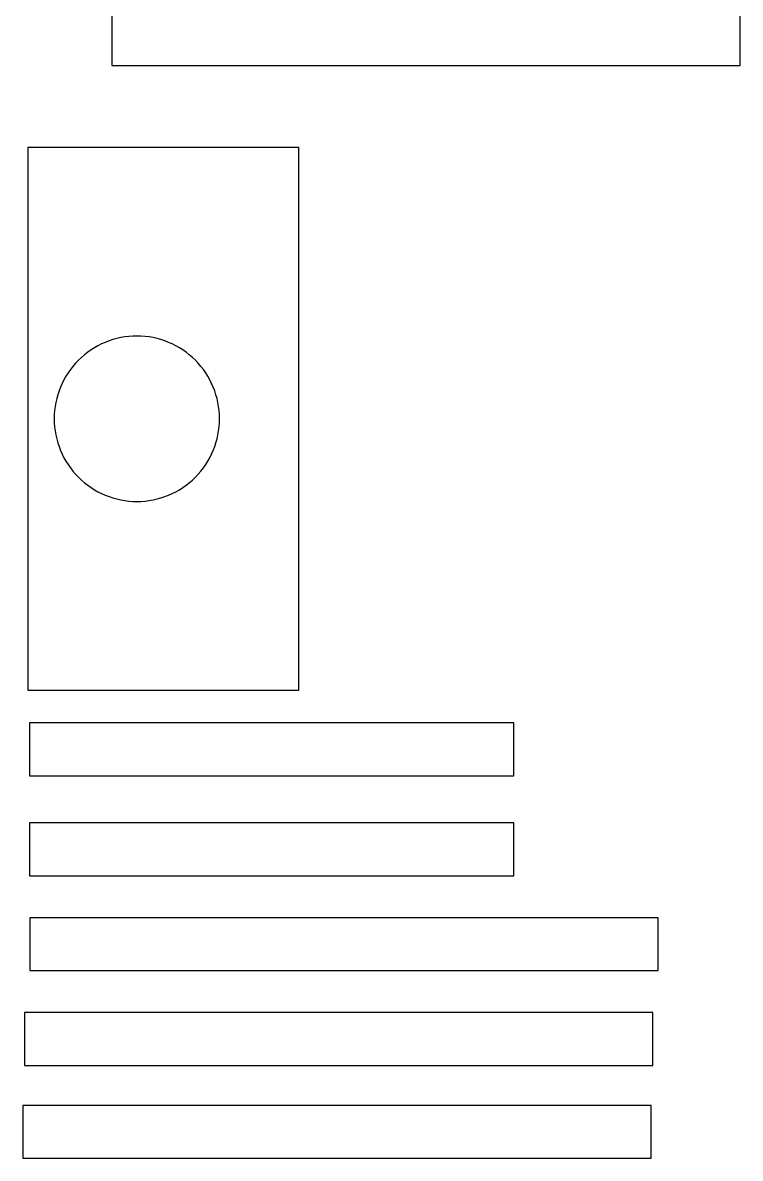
# Model space of a CAD drawing. Extents: x 0 to 152, y -19 to 71.
# Drawn here: x 99.05 to 126.18, y -18.26 to 24.65 of the extents above; entities that cross this region are included whole.
import ezdxf

# ---------------------------------------------------------------- set-up
doc = ezdxf.new("R2010")
doc.units = 0
doc.layers.get('0').update_dxf_attribs({"linetype": 'CONTINUOUS'})

msp = doc.modelspace()

# ---------------------------------------------------------------- linework, layer by layer
for points in [[(102.428, 23.033), (126.178, 23.033), (126.178, 30.033), (102.428, 30.033)], [(109.495, -0.564), (109.495, 19.936), (99.245, 19.936), (99.245, -0.564)], [(99.307, -3.804), (117.62, -3.804), (117.62, -1.804), (99.307, -1.804)], [(99.307, -7.586), (117.62, -7.586), (117.62, -5.586), (99.307, -5.586)], [(99.321, -11.169), (123.071, -11.169), (123.071, -9.169), (99.321, -9.169)], [(99.122, -14.752), (122.872, -14.752), (122.872, -12.752), (99.122, -12.752)], [(99.054, -18.259), (122.804, -18.259), (122.804, -16.259), (99.054, -16.259)]]:
    msp.add_lwpolyline(points, close=True)
msp.add_lwpolyline([(100.245, 9.686, 0.414214), (103.37, 6.561, 0.414214), (106.495, 9.686, 0.414214), (103.37, 12.811, 0.414214)], format="xyb", close=True)

doc.saveas('drawing.dxf')
